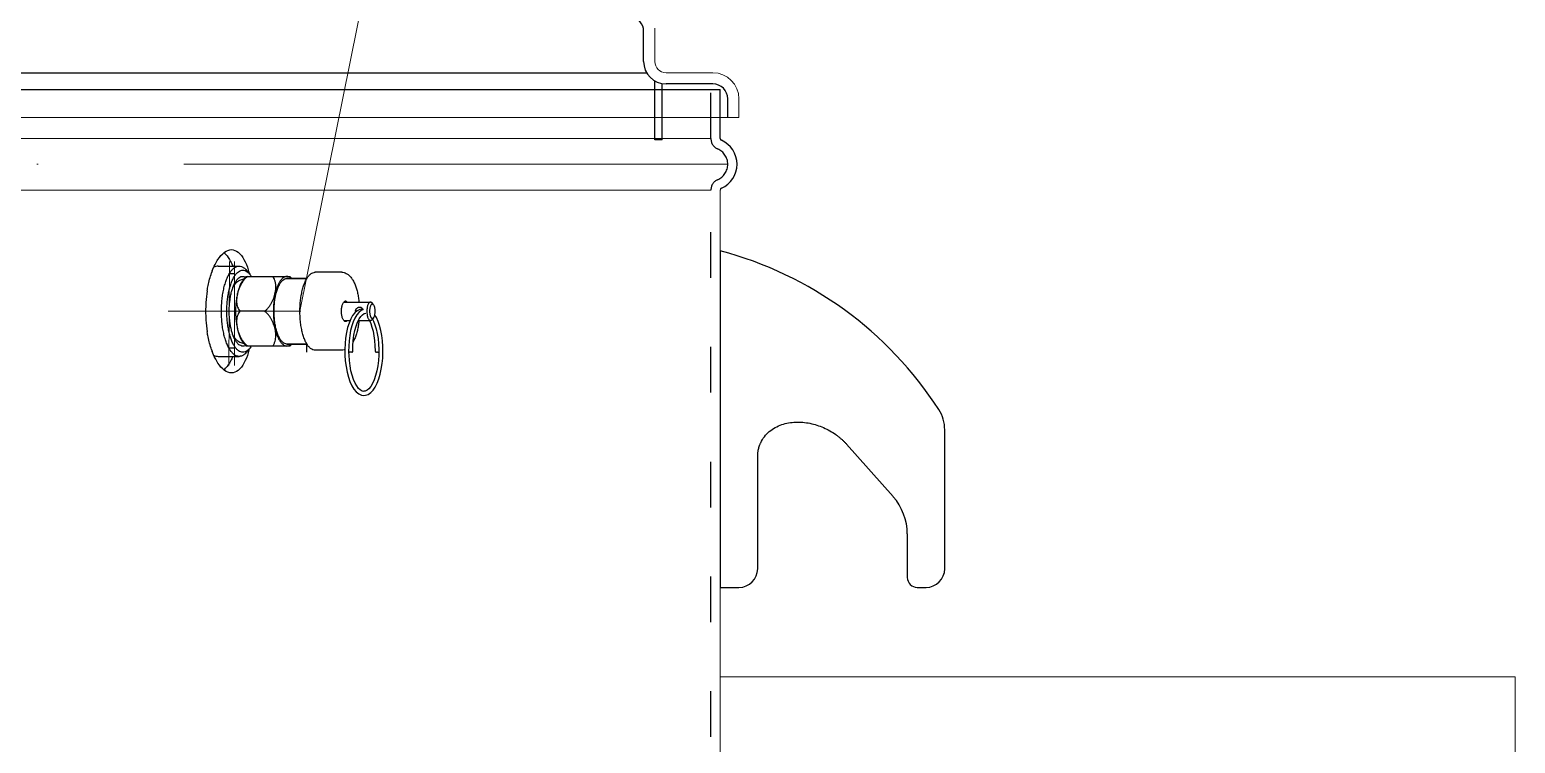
# Model space of a CAD drawing. Header units: millimetres. Extents: x 89051 to 218395, y -330386 to -125649.
# Drawn here: x 99525.8 to 99922.9, y -132892.8 to -132702 of the extents above; entities that cross this region are included whole.
import ezdxf

# ---------------------------------------------------------------- set-up
doc = ezdxf.new("R2010")
doc.units = ezdxf.units.MM
doc.header["$LTSCALE"] = 13
for name, pattern in [('1 实线', [0]), ('ACAD_ISO03W100', [1.18, 0.47, -0.71]), ('ACAD_ISO04W100', [30, 24, -3, 0, -3]), ('CENTER', [50.8, 31.75, -6.35, 6.35, -6.35])]:
    doc.linetypes.add(name, pattern=pattern)
doc.layers.get('0').update_dxf_attribs({"color": 1, "linetype": 'CENTER'})
for name, color, linetype in [('02___PRT_ALL_AXES', 7, 'Continuous'), ('几何体', 7, 'Continuous'), ('粗实线', 4, 'Continuous')]:
    doc.layers.add(name, color=color, linetype=linetype)
doc.layers.add('标注、文本', color=3, linetype='Continuous', lineweight=25)
doc.layers.add('铁心', color=3, linetype='Continuous', lineweight=0)

# ---------------------------------------------------------------- blocks, each defined once
blk = doc.blocks.new('WERWEF')
at = {"layer": '几何体'}
for p, q in [((96038.29, -127762.98), (96038.29, -127852.98)), ((96098.29, -127847.98), (96098.29, -127810.85)), ((96072.03, -127814.69), (96084.51, -127828.72)), ((96048.29, -127847.98), (96048.29, -127818.01)), ((96088.29, -127838.69), (96088.29, -127850.32)), ((96038.29, -127852.98), (96043.29, -127852.98)), ((96090.95, -127852.98), (96093.29, -127852.98))]:
    blk.add_line(p, q, dxfattribs=at)
for centre, radius, start, end in [((96012.67, -127859.65), 100, 32.8347, 75.1544), ((96088.29, -127810.85), 10, 0, 32.8347), ((96073.29, -127838.69), 15, 0, 41.6335), ((96043.29, -127847.98), 5, 270, 0), ((96093.29, -127847.98), 5, 270, 0), ((96090.95, -127850.32), 2.66, 180, 270)]:
    blk.add_arc(centre, radius, start, end, dxfattribs=at)
blk.add_open_spline([(96048.29, -127818.01), (96048.3, -127817.91), (96048.3, -127817.71), (96048.31, -127817.41), (96048.34, -127817.11), (96048.37, -127816.81), (96048.41, -127816.52), (96048.46, -127816.23), (96048.52, -127815.95), (96048.6, -127815.66), (96048.68, -127815.38), (96048.77, -127815.11), (96048.86, -127814.83), (96048.97, -127814.56), (96049.31, -127813.81), (96050.02, -127812.63), (96051.35, -127811.26), (96052.95, -127810.17), (96054.7, -127809.42), (96056.57, -127808.94), (96058.46, -127808.75), (96060.38, -127808.8), (96062.26, -127809.07), (96064.12, -127809.56), (96065.9, -127810.23), (96067.6, -127811.09), (96068.89, -127811.91), (96069.81, -127812.6), (96070.41, -127813.09), (96070.98, -127813.6), (96071.52, -127814.13), (96071.86, -127814.5), (96072.03, -127814.69)], degree=3, knots=[0, 0, 0, 0, 0.0099647, 0.0198382, 0.0296306, 0.039352, 0.049013, 0.0586242, 0.0681964, 0.0777406, 0.0872678, 0.0967892, 0.1063158, 0.1158588, 0.1254292, 0.1874089, 0.2504274, 0.3118188, 0.3757232, 0.4369472, 0.5005615, 0.5621646, 0.6253926, 0.6874144, 0.75015, 0.8124521, 0.8745483, 0.9000528, 0.9253008, 0.950341, 0.9752238, 1, 1, 1, 1], dxfattribs=at)

msp = doc.modelspace()

# ---------------------------------------------------------------- linework, layer by layer
at = {"color": 7, "linetype": '1 实线', "lineweight": 0}
for p, q in [((99692.89, -132710.48), (99692.89, -132701.62)), ((99708.39, -132713.48), (99695.89, -132713.48)), ((99715.39, -132725.48), (99715.39, -132720.48)), ((99179.39, -132725.48), (99715.39, -132725.48)), ((99712.39, -132725.48), (99715.39, -132725.48)), ((99707.89, -132731.11), (99183.89, -132731.11)), ((99183.89, -132744.85), (99707.89, -132744.85)), ((99710.39, -133473.99), (99710.39, -132744.85)), ((99922.89, -132875), (99710.39, -132875)), ((99922.89, -132875), (99922.89, -132935))]:
    msp.add_line(p, q, dxfattribs=at)
at = {"color": 7, "linetype": 'Continuous'}
for p, q in [((99576.22, -132765.19), (99581.78, -132765.19)), ((99583.7, -132767.94), (99595.32, -132767.94)), ((99584.61, -132767.33), (99583.78, -132766.33)), ((99599.93, -132768.49), (99594.56, -132768.49)), ((99581.31, -132772.65), (99581.31, -132772.67)), ((99617.72, -132775.53), (99617.31, -132775.03)), ((99588.63, -132777.27), (99581.97, -132777.27)), ((99611.61, -132779.33), (99611.16, -132780.41)), ((99612.12, -132778.41), (99611.61, -132779.33)), ((99612.3, -132780.07), (99611.91, -132781.19)), ((99612.7, -132777.67), (99612.12, -132778.41)), ((99612.74, -132779.08), (99612.3, -132780.07)), ((99613.34, -132777.13), (99612.7, -132777.67)), ((99613.24, -132778.24), (99612.74, -132779.08)), ((99613.8, -132777.57), (99613.24, -132778.24)), ((99614.01, -132776.81), (99613.34, -132777.13)), ((99613.43, -132780.19), (99613.85, -132779.33)), ((99614.41, -132777.09), (99613.8, -132777.57)), ((99613.85, -132779.33), (99614.3, -132778.66)), ((99614.62, -132776.72), (99614.01, -132776.81)), ((99614.3, -132778.66), (99614.75, -132778.19)), ((99614.87, -132776.88), (99614.41, -132777.09)), ((99614.81, -132776.74), (99614.62, -132776.72)), ((99614.75, -132778.19), (99615.2, -132777.91)), ((99615.2, -132777.91), (99615.63, -132777.82)), ((99616.61, -132779.74), (99616.95, -132780.51)), ((99617.72, -132779.01), (99617.31, -132779.5)), ((99617.42, -132779.37), (99617.71, -132779.92)), ((99617.71, -132779.92), (99618.1, -132780.88)), ((99618.47, -132778.97), (99618.04, -132778.28)), ((99618.93, -132779.97), (99618.47, -132778.97)), ((99619.33, -132781.12), (99618.93, -132779.97)), ((99610.47, -132782.98), (99610.24, -132784.42)), ((99610.78, -132781.64), (99610.47, -132782.98)), ((99611.16, -132780.41), (99610.78, -132781.64)), ((99611.35, -132783.76), (99611.17, -132785.16)), ((99611.6, -132782.43), (99611.35, -132783.76)), ((99611.91, -132781.19), (99611.6, -132782.43)), ((99612.28, -132785.11), (99612.47, -132783.7)), ((99612.47, -132783.7), (99612.73, -132782.4)), ((99612.73, -132782.4), (99613.05, -132781.22)), ((99613.05, -132781.22), (99613.43, -132780.19)), ((99616.95, -132780.51), (99617.29, -132781.5)), ((99617.29, -132781.5), (99617.58, -132782.62)), ((99617.58, -132782.62), (99617.81, -132783.84)), ((99617.81, -132783.84), (99617.98, -132785.13)), ((99618.1, -132780.88), (99618.44, -132781.99)), ((99618.44, -132781.99), (99618.72, -132783.24)), ((99618.72, -132783.24), (99618.93, -132784.59)), ((99619.66, -132782.39), (99619.33, -132781.12)), ((99619.92, -132783.76), (99619.66, -132782.39)), ((99620.1, -132785.22), (99619.92, -132783.76)), ((99595.32, -132786.6), (99583.7, -132786.6)), ((99584.61, -132787.21), (99583.78, -132788.2)), ((99599.93, -132786.05), (99594.56, -132786.05)), ((99610.1, -132785.92), (99610.04, -132787.46)), ((99610.04, -132787.46), (99610.06, -132789.02)), ((99610.24, -132784.42), (99610.1, -132785.92)), ((99611.07, -132786.61), (99611.05, -132788.03)), ((99611.05, -132788.03), (99611.05, -132788.05)), ((99611.05, -132788.05), (99611.07, -132788.13)), ((99611.17, -132785.16), (99611.07, -132786.61)), ((99612.12, -132788.13), (99612.14, -132788.05)), ((99612.14, -132788.02), (99612.17, -132786.58)), ((99612.14, -132788.05), (99612.14, -132788.02)), ((99612.17, -132786.58), (99612.28, -132785.11)), ((99617.98, -132785.13), (99618.08, -132786.49)), ((99618.08, -132786.49), (99618.11, -132787.81)), ((99618.11, -132787.81), (99618.12, -132787.86)), ((99618.12, -132787.86), (99618.15, -132787.98)), ((99618.15, -132787.98), (99618.22, -132788.09)), ((99618.93, -132784.59), (99619.06, -132786.02)), ((99619.06, -132786.02), (99619.12, -132787.49)), ((99619.12, -132787.49), (99619.1, -132788.98)), ((99620.2, -132786.72), (99620.1, -132785.22)), ((99620.22, -132788.25), (99620.2, -132786.72)), ((99576.22, -132789.34), (99581.78, -132789.34)), ((99610.06, -132789.02), (99610.17, -132790.56)), ((99610.17, -132790.56), (99610.36, -132792.07)), ((99611.07, -132788.13), (99611.12, -132788.19)), ((99611.12, -132788.19), (99611.19, -132788.23)), ((99611.16, -132788.99), (99611.14, -132788.21)), ((99611.26, -132790.44), (99611.16, -132788.99)), ((99611.19, -132788.23), (99611.26, -132788.25)), ((99611.92, -132788.25), (99611.26, -132788.25)), ((99611.43, -132791.84), (99611.26, -132790.44)), ((99611.68, -132793.16), (99611.43, -132791.84)), ((99611.92, -132788.25), (99612, -132788.23)), ((99612, -132788.23), (99612.07, -132788.19)), ((99612.07, -132788.19), (99612.12, -132788.13)), ((99618.22, -132788.09), (99618.31, -132788.17)), ((99618.31, -132788.17), (99618.43, -132788.23)), ((99618.43, -132788.23), (99618.55, -132788.25)), ((99618.77, -132788.25), (99618.55, -132788.25)), ((99618.82, -132791.88), (99618.56, -132793.23)), ((99618.77, -132788.25), (99618.9, -132788.23)), ((99619, -132790.46), (99618.82, -132791.88)), ((99618.9, -132788.23), (99619.01, -132788.18)), ((99619.1, -132788.98), (99619, -132790.46)), ((99619.01, -132788.18), (99619.11, -132788.09)), ((99619.11, -132788.09), (99619.11, -132788.08)), ((99619.79, -132792.73), (99620.01, -132791.28)), ((99620.01, -132791.28), (99620.16, -132789.78)), ((99620.16, -132789.78), (99620.22, -132788.25)), ((99610.36, -132792.07), (99610.63, -132793.51)), ((99610.63, -132793.51), (99610.98, -132794.85)), ((99610.98, -132794.85), (99611.41, -132796.08)), ((99611.99, -132794.39), (99611.68, -132793.16)), ((99612.36, -132795.5), (99611.99, -132794.39)), ((99612.77, -132796.46), (99612.36, -132795.5)), ((99617.86, -132795.6), (99617.43, -132796.56)), ((99618.24, -132794.48), (99617.86, -132795.6)), ((99618.56, -132793.23), (99618.24, -132794.48)), ((99618.66, -132796.53), (99619.11, -132795.38)), ((99619.11, -132795.38), (99619.48, -132794.11)), ((99619.48, -132794.11), (99619.79, -132792.73)), ((99611.41, -132796.08), (99611.9, -132797.17)), ((99611.9, -132797.17), (99612.47, -132798.09)), ((99612.47, -132798.09), (99613.09, -132798.83)), ((99613.22, -132797.25), (99612.77, -132796.46)), ((99613.09, -132798.83), (99613.76, -132799.36)), ((99613.7, -132797.88), (99613.22, -132797.25)), ((99614.18, -132798.32), (99613.7, -132797.88)), ((99613.76, -132799.36), (99614.47, -132799.68)), ((99614.66, -132798.59), (99614.18, -132798.32)), ((99614.47, -132799.68), (99615.13, -132799.77)), ((99615.13, -132798.68), (99614.66, -132798.59)), ((99615.12, -132799.77), (99615.56, -132799.73)), ((99615.5, -132798.62), (99615.13, -132798.67)), ((99615.98, -132798.39), (99615.5, -132798.62)), ((99615.56, -132799.73), (99616.27, -132799.49)), ((99616.47, -132797.97), (99615.98, -132798.39)), ((99616.27, -132799.49), (99616.95, -132799.03)), ((99616.96, -132797.36), (99616.47, -132797.97)), ((99616.95, -132799.03), (99617.58, -132798.37)), ((99617.43, -132796.56), (99616.96, -132797.36)), ((99617.58, -132798.37), (99618.15, -132797.54)), ((99618.15, -132797.54), (99618.66, -132796.53))]:
    msp.add_line(p, q, dxfattribs=at)
at = {"color": 7, "linetype": '1 实线', "lineweight": 0}
for centre, radius, start, end in [((99695.89, -132710.48), 3, 180, 270), ((99695.89, -132710.48), 3, 180, 270), ((99708.39, -132720.48), 7, 0, 90)]:
    msp.add_arc(centre, radius, start, end, dxfattribs=at)
at = {"color": 7, "linetype": 'Continuous'}
for centre, radius, start, end in [((99594.91, -132774.18), 21.71, 159.2381, 160.746), ((99589.48, -132773.81), 8.24, 134.5187, 141.1017), ((99563.43, -132772.76), 21.83, 16.7284, 17.6139), ((99561.63, -132773.29), 23.71, 14.9661, 16.7233), ((99560.47, -132773.61), 24.91, 14.5963, 14.977), ((99589.58, -132773.78), 8.19, 40.3593, 45.4887), ((99607.15, -132777.12), 34.31, 171.0624, 176.3614), ((99589.93, -132774.18), 8.82, 141.0698, 145.4456), ((99609.07, -132777.27), 36.24, 176.3158, 180), ((99609.07, -132777.27), 36.24, 179.9991, 183.7058), ((99607.14, -132777.42), 34.31, 183.6606, 188.9379), ((99590.5, -132779.86), 9.41, 192.3483, 192.4799), ((99594.9, -132780.37), 21.69, 199.2552, 200.7808), ((99589.93, -132780.35), 8.82, 214.5545, 218.9324), ((99589.48, -132780.73), 8.24, 218.9003, 225.4814), ((99563.42, -132781.78), 21.84, 342.388, 343.2895), ((99561.61, -132781.23), 23.73, 343.2942, 345.0356), ((99560.46, -132780.92), 24.92, 345.0249, 345.4044), ((99589.58, -132780.76), 8.19, 314.5113, 319.6413)]:
    msp.add_arc(centre, radius, start, end, dxfattribs=at)
for points, start_tangent, end_tangent in [([(99575.36, -132764.76), (99576.14, -132763.4)], (0.449382, 0.893339), (0.545739, 0.837955)), ([(99576.14, -132763.4), (99577.92, -132761.46)], (0.545739, 0.837955), (0.820589, 0.571518)), ([(99577.92, -132761.46), (99579.76, -132760.8)], (0.820589, 0.571518), (1, 0)), ([(99579.76, -132760.8), (99581.52, -132761.46), (99583.09, -132763.4), (99584.24, -132766.15)], (1, 0), (0.302706, -0.953084)), ([(99573.25, -132771.79), (99573.5, -132770.41), (99574.42, -132767.02)], (0.156172, 0.98773), (0.329852, 0.944033)), ([(99574.62, -132766.48), (99575.36, -132764.76)], (0.354579, 0.935026), (0.449382, 0.893339)), ([(99576.22, -132765.19), (99575.56, -132765.29), (99575.1, -132765.47)], (-1, 0), (-0.891958, -0.452119)), ([(99577.06, -132777.27), (99577.1, -132775.64), (99577.23, -132774.03), (99577.45, -132772.48), (99577.74, -132771.01), (99578.12, -132769.66), (99578.56, -132768.45), (99579.06, -132767.41), (99579.61, -132766.55), (99580.2, -132765.89), (99580.82, -132765.45), (99581.46, -132765.22), (99581.78, -132765.19)], (0, 1), (1, 0)), ([(99578.5, -132777.27), (99578.54, -132775.79), (99578.66, -132774.33), (99578.85, -132772.91), (99579.12, -132771.58), (99579.46, -132770.35), (99579.86, -132769.25), (99580.31, -132768.3), (99580.81, -132767.52), (99581.35, -132766.93), (99581.92, -132766.52), (99582.5, -132766.32), (99583.08, -132766.32), (99583.66, -132766.52), (99584.23, -132766.93), (99584.61, -132767.33)], (0, 1), (0.639938, -0.768426)), ([(99580.07, -132771.06), (99580.12, -132770.92), (99580.52, -132769.97), (99580.97, -132769.19), (99581.46, -132768.58), (99581.98, -132768.17), (99582.52, -132767.96), (99582.53, -132767.96)], (0.328664, 0.944447), (0.983813, 0.179198)), ([(99584.08, -132767.94), (99583.42, -132768.53), (99582.83, -132769.24), (99582.3, -132770.06), (99581.86, -132770.95), (99581.53, -132771.84), (99581.31, -132772.65)], (-0.783416, -0.621497), (-0.214478, -0.976729)), ([(99581.78, -132765.19), (99582.1, -132765.22), (99582.74, -132765.45), (99583.36, -132765.89), (99583.78, -132766.33)], (1, 0), (0.63998, -0.768392)), ([(99582.53, -132767.96), (99583.06, -132767.96), (99583.52, -132768.12)], (0.983813, 0.179198), (0.887479, -0.460849)), ([(99584.61, -132767.33), (99584.77, -132767.52), (99585.04, -132767.93)], (0.639938, -0.768426), (0.534571, -0.845124)), ([(99588.63, -132777.27), (99589.2, -132776.75), (99589.73, -132776.15), (99590.19, -132775.5), (99590.57, -132774.84), (99590.89, -132774.15), (99591.15, -132773.44), (99591.36, -132772.68), (99591.52, -132771.86), (99591.59, -132770.97), (99591.56, -132770.08), (99591.4, -132769.26), (99591.12, -132768.54), (99590.74, -132767.94)], (0.783416, 0.621497), (-0.629118, 0.77731)), ([(99595.75, -132768.48), (99595.69, -132768.42), (99595.13, -132768.08), (99594.56, -132767.97), (99593.99, -132768.08), (99593.44, -132768.42), (99592.91, -132768.98), (99592.43, -132769.74), (99591.99, -132770.69), (99591.62, -132771.8), (99591.33, -132773.05), (99591.11, -132774.39), (99590.97, -132775.81), (99590.93, -132777.27)], (-0.749008, 0.662561), (0, -1)), ([(99609.22, -132766.84), (99609.83, -132766.91), (99610.44, -132767.15), (99611.06, -132767.56), (99611.67, -132768.19), (99612.21, -132768.99), (99612.68, -132769.94), (99613.07, -132770.99), (99613.39, -132772.13), (99613.64, -132773.35), (99613.82, -132774.62), (99613.84, -132774.8)], (1, 0), (0.101585, -0.994827)), ([(99579.14, -132777.27), (99579.19, -132775.88), (99579.31, -132774.52), (99579.51, -132773.22), (99579.78, -132772.01), (99580.07, -132771.06)], (0, 1), (0.328664, 0.944447)), ([(99582.42, -132769.57), (99582.32, -132769.74), (99581.89, -132770.69), (99581.52, -132771.8), (99581.22, -132773.05), (99581, -132774.39), (99580.87, -132775.81), (99580.82, -132777.27)], (-0.498645, -0.866806), (0, -1)), ([(99582.67, -132769.18), (99582.42, -132769.57)], (-0.567798, -0.823168), (-0.498645, -0.866806)), ([(99581.31, -132772.67), (99581.18, -132773.42), (99581.12, -132774.14), (99581.12, -132774.83), (99581.2, -132775.5), (99581.37, -132776.15), (99581.63, -132776.75), (99581.97, -132777.27)], (-0.213205, -0.977007), (0.629118, -0.77731)), ([(99609.15, -132777.27), (99609.17, -132776.76), (99609.23, -132776.28), (99609.32, -132775.82), (99609.43, -132775.42), (99609.58, -132775.08), (99609.75, -132774.81), (99609.76, -132774.8)], (0, 1), (0.628137, 0.778102)), ([(99609.76, -132774.8), (99609.93, -132774.63), (99610.13, -132774.53), (99610.23, -132774.52)], (0.628137, 0.778102), (1, 0)), ([(99610.23, -132774.52), (99610.33, -132774.53), (99610.52, -132774.63), (99610.69, -132774.8)], (1, 0), (0.628137, -0.778102)), ([(99616.9, -132774.8), (99616.71, -132774.85), (99616.53, -132774.99), (99616.36, -132775.21), (99616.21, -132775.52), (99616.09, -132775.9), (99616, -132776.33), (99615.95, -132776.79), (99615.93, -132777.27)], (-1, -0.00001), (0, -1)), ([(99617.72, -132775.53), (99617.69, -132775.49), (99617.55, -132775.38), (99617.4, -132775.35), (99617.26, -132775.38), (99617.11, -132775.49), (99616.98, -132775.67), (99616.87, -132775.91), (99616.78, -132776.2), (99616.71, -132776.54), (99616.67, -132776.9), (99616.65, -132777.27)], (-0.640996, 0.767544), (0, -1)), ([(99617.31, -132775.03), (99617.27, -132774.99), (99617.09, -132774.85), (99616.9, -132774.8)], (-0.640896, 0.767628), (-1, -0.00001)), ([(99618.15, -132777.27), (99618.14, -132776.9), (99618.1, -132776.54), (99618.03, -132776.2), (99617.93, -132775.91), (99617.82, -132775.67), (99617.72, -132775.53)], (0, 1), (-0.640996, 0.767544)), ([(99581.78, -132789.34), (99581.46, -132789.32), (99580.82, -132789.09), (99580.2, -132788.64), (99579.61, -132787.99), (99579.06, -132787.13), (99578.56, -132786.08), (99578.12, -132784.88), (99577.74, -132783.53), (99577.45, -132782.06), (99577.23, -132780.5), (99577.1, -132778.9), (99577.06, -132777.27)], (-1, 0), (0, 1)), ([(99584.61, -132787.21), (99584.23, -132787.61), (99583.66, -132788.02), (99583.08, -132788.22), (99582.5, -132788.22), (99581.92, -132788.02), (99581.35, -132787.61), (99580.81, -132787.01), (99580.31, -132786.23), (99579.86, -132785.28), (99579.46, -132784.19), (99579.12, -132782.96), (99578.85, -132781.62), (99578.66, -132780.21), (99578.54, -132778.75), (99578.5, -132777.27)], (-0.639938, -0.768426), (0, 1)), ([(99580.06, -132783.46), (99579.78, -132782.52), (99579.51, -132781.32), (99579.31, -132780.02), (99579.19, -132778.66), (99579.14, -132777.27)], (-0.327218, 0.944949), (0, 1)), ([(99580.82, -132777.27), (99580.87, -132778.72), (99581, -132780.14), (99581.22, -132781.49), (99581.52, -132782.73), (99581.89, -132783.84), (99582.32, -132784.79), (99582.42, -132784.96)], (0, -1), (0.498645, -0.866806)), ([(99581.97, -132777.27), (99581.63, -132777.78), (99581.37, -132778.39), (99581.2, -132779.04), (99581.12, -132779.71), (99581.12, -132780.4), (99581.18, -132781.12), (99581.31, -132781.88)], (-0.629118, -0.77731), (0.213855, -0.976866)), ([(99590.74, -132786.6), (99591.12, -132786), (99591.4, -132785.28), (99591.55, -132784.53), (99591.59, -132783.8), (99591.57, -132783.11), (99591.48, -132782.42), (99591.33, -132781.72), (99591.13, -132781.03), (99590.87, -132780.34), (99590.56, -132779.66), (99590.17, -132779), (99589.72, -132778.37), (99589.2, -132777.78), (99588.63, -132777.27)], (0.629118, 0.77731), (-0.783416, 0.621497)), ([(99590.93, -132777.27), (99590.97, -132778.72), (99591.11, -132780.14), (99591.33, -132781.49), (99591.62, -132782.73), (99591.99, -132783.84), (99592.43, -132784.79), (99592.91, -132785.55), (99593.44, -132786.11), (99593.99, -132786.45), (99594.56, -132786.57), (99595.13, -132786.45), (99595.69, -132786.11), (99595.75, -132786.06)], (0, -1), (0.749008, 0.662561)), ([(99609.76, -132779.74), (99609.75, -132779.72), (99609.58, -132779.46), (99609.43, -132779.12), (99609.32, -132778.71), (99609.23, -132778.26), (99609.17, -132777.77), (99609.15, -132777.27)], (-0.628137, 0.778102), (0, 1)), ([(99610.23, -132780.01), (99610.13, -132780), (99609.93, -132779.91), (99609.76, -132779.74)], (-1, 0), (-0.628137, 0.778102)), ([(99610.69, -132779.74), (99610.52, -132779.91), (99610.33, -132780), (99610.23, -132780.01)], (-0.628137, -0.778102), (-1, 0)), ([(99613.84, -132779.74), (99613.82, -132779.92), (99613.64, -132781.2), (99613.39, -132782.42), (99613.07, -132783.56), (99612.67, -132784.62), (99612.26, -132785.46)], (-0.101587, -0.994827), (-0.48877, -0.872413)), ([(99615.93, -132777.27), (99615.95, -132777.75), (99616, -132778.21), (99616.09, -132778.64), (99616.21, -132779.01), (99616.36, -132779.32), (99616.53, -132779.55), (99616.71, -132779.69), (99616.9, -132779.74)], (0, -1), (1, 0.00001)), ([(99616.65, -132777.27), (99616.67, -132777.64), (99616.71, -132778), (99616.78, -132778.33), (99616.87, -132778.62), (99616.98, -132778.86), (99617.11, -132779.04), (99617.26, -132779.15), (99617.4, -132779.19), (99617.55, -132779.15), (99617.69, -132779.04), (99617.72, -132779.01)], (0, -1), (0.640995, 0.767545)), ([(99616.9, -132779.74), (99617.09, -132779.69), (99617.27, -132779.55), (99617.31, -132779.5)], (1, 0.00001), (0.640896, 0.767628)), ([(99617.72, -132779.01), (99617.82, -132778.86), (99617.93, -132778.62), (99618.03, -132778.33), (99618.1, -132778), (99618.14, -132777.64), (99618.15, -132777.27)], (0.640995, 0.767545), (0, 1)), ([(99574.42, -132787.52), (99573.5, -132784.13), (99573.25, -132782.75)], (-0.329874, 0.944025), (-0.156172, 0.98773)), ([(99582.53, -132786.58), (99582.52, -132786.57), (99581.98, -132786.37), (99581.46, -132785.95), (99580.97, -132785.35), (99580.52, -132784.56), (99580.12, -132783.61), (99580.06, -132783.46)], (-0.983813, 0.179198), (-0.327218, 0.944949)), ([(99581.32, -132781.9), (99581.53, -132782.71), (99581.86, -132783.6), (99582.3, -132784.49), (99582.83, -132785.3), (99583.42, -132786), (99584.08, -132786.6)], (0.216098, -0.976372), (0.783416, -0.621497)), ([(99575.36, -132789.77), (99574.62, -132788.06)], (-0.449393, 0.893334), (-0.35489, 0.934908)), ([(99582.42, -132784.96), (99582.67, -132785.36)], (0.498645, -0.866806), (0.567798, -0.823168)), ([(99583.52, -132786.41), (99583.06, -132786.57), (99582.53, -132786.58)], (-0.88749, -0.460827), (-0.983813, 0.179198)), ([(99585.04, -132786.61), (99584.77, -132787.01), (99584.61, -132787.21)], (-0.534571, -0.845124), (-0.639938, -0.768426)), ([(99610.04, -132787.56), (99609.83, -132787.62), (99609.22, -132787.7)], (-0.947538, -0.319642), (-1, 0)), ([(99575.1, -132789.06), (99575.56, -132789.25), (99576.22, -132789.34)], (0.891863, -0.452306), (1, 0)), ([(99576.14, -132791.13), (99575.36, -132789.77)], (-0.545649, 0.838014), (-0.449393, 0.893334)), ([(99577.92, -132793.08), (99576.14, -132791.13)], (-0.82077, 0.571259), (-0.545649, 0.838014)), ([(99584.24, -132788.38), (99583.09, -132791.13), (99581.52, -132793.07), (99579.76, -132793.74)], (-0.302679, -0.953092), (-1, 0)), ([(99583.78, -132788.2), (99583.36, -132788.64), (99582.74, -132789.09), (99582.1, -132789.32), (99581.78, -132789.34)], (-0.63998, -0.768392), (-1, 0)), ([(99579.76, -132793.74), (99577.92, -132793.08)], (-1, 0), (-0.82077, 0.571259))]:
    msp.add_spline(points, degree=3, dxfattribs=dict(at, start_tangent=start_tangent, end_tangent=end_tangent))
at = {"color": 2, "linetype": 'Continuous'}
for points, start_tangent, end_tangent in [([(99580.51, -132770.3), (99580.49, -132770.32), (99580.48, -132770.35), (99580.47, -132770.36), (99580.46, -132770.36), (99580.46, -132770.37), (99580.45, -132770.38), (99580.44, -132770.4), (99580.41, -132770.42), (99580.39, -132770.45), (99580.37, -132770.48), (99580.35, -132770.51), (99580.27, -132770.63), (99580.25, -132770.66), (99580.23, -132770.69), (99580.19, -132770.75)], (-0.633897, -0.773417), (-0.539216, -0.842167)), ([(99580.52, -132784.25), (99580.48, -132784.2), (99580.46, -132784.17), (99580.44, -132784.14), (99580.42, -132784.12), (99580.4, -132784.09), (99580.38, -132784.06), (99580.35, -132784.03), (99580.33, -132784), (99580.31, -132783.97), (99580.29, -132783.94), (99580.27, -132783.91), (99580.25, -132783.88), (99580.24, -132783.87), (99580.23, -132783.85), (99580.21, -132783.82), (99580.19, -132783.78)], (-0.636544, 0.77124), (-0.53963, 0.841902))]:
    msp.add_spline(points, degree=3, dxfattribs=dict(at, start_tangent=start_tangent, end_tangent=end_tangent))
at = {"layer": '02___PRT_ALL_AXES', "color": 7, "linetype": 'Continuous'}
for p, q in [((99609.22, -132766.84), (99602.11, -132766.84)), ((99594.56, -132768.49), (99599.93, -132768.49)), ((99609.76, -132774.8), (99616.9, -132774.8)), ((99609.76, -132779.74), (99611.44, -132779.74)), ((99613.65, -132779.74), (99616.9, -132779.74)), ((99594.56, -132786.05), (99599.93, -132786.05)), ((99599.83, -132786.05), (99599.83, -132788.25)), ((99609.22, -132787.7), (99602.11, -132787.7))]:
    msp.add_line(p, q, dxfattribs=at)
for centre, radius, start, end in [((99574.5, -132765.61), 5.13, 44.5401, 51.3187), ((99613.91, -132777.27), 1.01, 180.0304, 192.0622), ((99574.5, -132788.93), 5.13, 308.6815, 315.4663)]:
    msp.add_arc(centre, radius, start, end, dxfattribs=at)
for points, start_tangent, end_tangent in [([(99578.16, -132762.01), (99579.5, -132763.95), (99580.07, -132765.16)], (0.70222, -0.71196), (0.391355, -0.92024)), ([(99598.04, -132777.27), (99598.08, -132775.71), (99598.22, -132774.19), (99598.44, -132772.74), (99598.75, -132771.39), (99599.12, -132770.17), (99599.57, -132769.11), (99600.07, -132768.24), (99600.62, -132767.56), (99601.21, -132767.1), (99601.81, -132766.87), (99602.11, -132766.84)], (0, 1), (1, 0)), ([(99580.07, -132771.06), (99580.12, -132770.97), (99580.59, -132770.17), (99581.11, -132769.55), (99581.66, -132769.12), (99582.22, -132768.84), (99582.78, -132768.7), (99583.06, -132768.68)], (0.438348, 0.898805), (0.99975, 0.022375)), ([(99594.56, -132786.05), (99594, -132785.93), (99593.45, -132785.57), (99592.93, -132784.99), (99592.46, -132784.2), (99592.04, -132783.22), (99591.69, -132782.07), (99591.42, -132780.8), (99591.24, -132779.42), (99591.14, -132777.99), (99591.14, -132776.54), (99591.24, -132775.11), (99591.42, -132773.74), (99591.69, -132772.46), (99592.04, -132771.32), (99592.46, -132770.34), (99592.93, -132769.54), (99593.45, -132768.96), (99594, -132768.6), (99594.56, -132768.49)], (-1, 0), (1, 0)), ([(99602.11, -132787.7), (99601.81, -132787.67), (99601.21, -132787.44), (99600.62, -132786.98), (99600.07, -132786.3), (99599.57, -132785.42), (99599.12, -132784.36), (99598.75, -132783.14), (99598.44, -132781.79), (99598.22, -132780.34), (99598.08, -132778.82), (99598.04, -132777.27)], (-1, 0), (0, 1)), ([(99612.9, -132777.27), (99612.92, -132777.06), (99612.99, -132776.84), (99613.1, -132776.65), (99613.25, -132776.49), (99613.42, -132776.36), (99613.61, -132776.25), (99613.81, -132776.19), (99614.01, -132776.17)], (0, 1), (1, 0)), ([(99614.01, -132776.17), (99614.21, -132776.19), (99614.38, -132776.25), (99614.54, -132776.36), (99614.67, -132776.49), (99614.78, -132776.65), (99614.86, -132776.84), (99614.87, -132776.88)], (1, 0), (0.27321, -0.961954)), ([(99583.06, -132785.86), (99582.89, -132785.85), (99582.31, -132785.73), (99581.73, -132785.46), (99581.17, -132785.03), (99580.62, -132784.41), (99580.13, -132783.61), (99580.06, -132783.46)], (-0.999764, 0.021744), (-0.436257, 0.899822)), ([(99580.07, -132789.38), (99579.5, -132790.59), (99578.16, -132792.52)], (-0.391355, -0.92024), (-0.702142, -0.712037))]:
    msp.add_spline(points, degree=3, dxfattribs=dict(at, start_tangent=start_tangent, end_tangent=end_tangent))
at = {"layer": '标注、文本'}
for p, q in [((99689.89, -132710.48), (99689.89, -132702.36)), ((99195.89, -132713.48), (99690.7, -132713.48)), ((99692.89, -132731.48), (99692.89, -132715.68)), ((99694.89, -132731.48), (99694.89, -132716.4)), ((99708.39, -132716.48), (99695.89, -132716.48)), ((99195.89, -132717.98), (99695.89, -132717.98)), ((99712.39, -132725.48), (99712.39, -132720.48)), ((99694.89, -132731.48), (99692.89, -132731.48)), ((99580.54, -132767.27), (99579.21, -132767.27)), ((99580.54, -132787.18), (99579.15, -132787.18))]:
    msp.add_line(p, q, dxfattribs=at)
at = {"layer": '标注、文本', "color": 1, "linetype": 'ACAD_ISO04W100', "lineweight": 15}
for p, q in [((99176.89, -132737.98), (99712.39, -132737.98)), ((99579.05, -132791.76), (99579.23, -132763.99)), ((99580.54, -132791.76), (99580.54, -132763.99)), ((99598.29, -132777.27), (99562.79, -132777.27))]:
    msp.add_line(p, q, dxfattribs=at)
at = {"layer": '标注、文本'}
for centre, radius, start, end in [((99685.89, -132702.36), 4, 0, 77.6028), ((99695.89, -132710.48), 6, 180, 270), ((99708.39, -132720.48), 4, 0, 90)]:
    msp.add_arc(centre, radius, start, end, dxfattribs=at)
at = {"layer": '粗实线', "ltscale": 2}
for p in [(99181.39, -132717.98), (99710.39, -132731.11)]:
    msp.add_line(p, (99710.39, -132717.98), dxfattribs=at)
at = {"layer": '粗实线', "color": 2, "linetype": 'ACAD_ISO03W100', "ltscale": 2}
for p, q in [((99707.89, -132731.11), (99707.89, -132717.98)), ((99707.89, -133473.99), (99707.89, -132744.85))]:
    msp.add_line(p, q, dxfattribs=at)
for centre, radius, start, end in [((99710.89, -132731.11), 3, 180, 246.4218), ((99707.89, -132737.98), 4.5, 293.5782, 66.4218), ((99710.89, -132744.85), 3, 113.5782, 180)]:
    msp.add_arc(centre, radius, start, end, dxfattribs=at)
at = {"layer": '粗实线', "ltscale": 2}
for centre, radius, start, end in [((99710.89, -132731.11), 0.5, 180, 246.4218), ((99707.89, -132737.98), 7, 293.5782, 66.4218), ((99710.89, -132744.85), 0.5, 113.5782, 180), ((99710.89, -132744.85), 0.5, 113.5782, 180)]:
    msp.add_arc(centre, radius, start, end, dxfattribs=at)
at = {"layer": '铁心'}
msp.add_lwpolyline([(99598.04, -132777.27), (99738.46, -132081.38), (99738.46, -132081.38)], dxfattribs=at)

# ---------------------------------------------------------------- block references
at = {"layer": '标注、文本'}
msp.add_blockref('WERWEF', (3672.1, -4998.12), dxfattribs=at)

doc.saveas('drawing.dxf')
